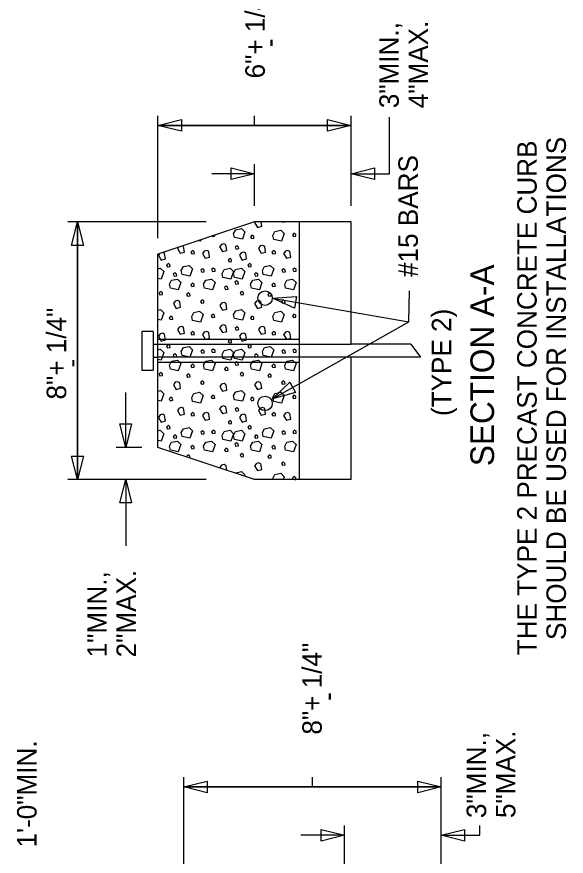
# Model space of a CAD drawing. Extents: x -0.8 to 7.7, y -0.5 to 10.5.
# Drawn here: x 2.329 to 4.582, y 3.18 to 6.622 of the extents above; entities that cross this region are included whole.
import ezdxf

# ---------------------------------------------------------------- set-up
doc = ezdxf.new("R2010")
doc.units = 0
doc.layers.add('Level 2', color=7, linetype='Continuous')
doc.layers.add('Level 3', color=7, linetype='Continuous')

msp = doc.modelspace()

# ---------------------------------------------------------------- linework, layer by layer
at = {"layer": 'Level 2'}
for p, q in [((2.9078, 5.7144), (2.9078, 6.216)), ((3.3038, 6.1764), (3.3038, 6.216)), ((3.6998, 5.8464), (3.6998, 6.216)), ((3.3038, 5.8464), (3.3038, 6.018)), ((3.1058, 5.7804), (2.5384, 5.7804)), ((3.3038, 5.7804), (2.9078, 5.6484)), ((3.6998, 5.7804), (3.3038, 5.7804)), ((3.4886, 4.7244), (3.4886, 5.7804)), ((3.6998, 5.278), (3.6998, 5.7804)), ((2.9078, 4.8564), (2.9078, 5.6484)), ((2.842, 5.3316), (2.842, 5.1732)), ((2.8882, 5.3316), (2.842, 5.3316)), ((2.8882, 5.3316), (2.8882, 5.1732)), ((2.8882, 5.2788), (2.9078, 5.2788)), ((3.4886, 5.2986), (2.9078, 5.2986)), ((2.9078, 5.2788), (3.4886, 5.2788)), ((3.4886, 5.2788), (3.6998, 5.2788)), ((3.9448, 5.2788), (3.6998, 5.2788)), ((3.9448, 5.2788), (3.9844, 5.226)), ((2.8882, 5.226), (2.9078, 5.226)), ((3.4886, 5.226), (2.9078, 5.226)), ((2.9078, 5.2062), (3.4886, 5.2062)), ((3.6998, 5.226), (3.4886, 5.226)), ((3.6998, 4.7244), (3.6998, 5.228)), ((3.9844, 5.226), (3.6998, 5.226)), ((2.842, 5.1732), (2.8882, 5.1732)), ((2.842, 4.8564), (2.7364, 4.8564)), ((3.3038, 4.7244), (2.9078, 4.8564)), ((3.1058, 4.7244), (2.5384, 4.7244)), ((3.6998, 4.7244), (3.3038, 4.7244)), ((3.0136, 2.9228), (3.0136, 3.5035)), ((3.5415, 3.4639), (3.5415, 3.5035)), ((4.0695, 3.134), (4.0695, 3.5035)), ((3.6735, 3.134), (3.6735, 3.3056))]:
    msp.add_line(p, q, dxfattribs=at)
for centre in [(3.3471, 5.4681), (3.3471, 5.0367)]:
    msp.add_circle(centre, 0.0297, dxfattribs=at)
at = {"layer": 'Level 3'}
for p, q in [((2.9079, 6.1764), (3.6999, 6.1764)), ((3.6999, 6.1764), (2.9079, 6.1764)), ((3.3039, 5.9784), (3.1289, 5.9784)), ((2.578, 4.7244), (2.578, 5.7804)), ((2.578, 5.7804), (2.578, 4.7244)), ((3.378, 5.4676), (3.9366, 5.3711)), ((2.776, 4.8564), (2.776, 5.0811)), ((2.7759, 4.7244), (2.7759, 4.4523)), ((3.0136, 3.4639), (4.0695, 3.4639)), ((4.0695, 3.4639), (3.0136, 3.4639)), ((3.6735, 3.2659), (3.4937, 3.2659))]:
    msp.add_line(p, q, dxfattribs=at)
for points in [[(3.0039, 6.1524), (2.9079, 6.1764), (3.0039, 6.2004)], [(3.6039, 6.2004), (3.6999, 6.1764), (3.6039, 6.1524)], [(3.2079, 6.0024), (3.3039, 5.9784), (3.2079, 5.9544)], [(3.7959, 5.9544), (3.6999, 5.9784), (3.7959, 6.0024)], [(2.554, 5.6844), (2.578, 5.7804), (2.602, 5.6844)], [(3.2219, 5.7163), (3.2183, 5.7326), (3.227, 5.7485), (3.2506, 5.7536), (3.2649, 5.7397), (3.2541, 5.7095)], [(3.291, 5.712), (3.3013, 5.7137), (3.3008, 5.7203), (3.2937, 5.726), (3.2869, 5.7198)], [(3.3829, 5.709), (3.3792, 5.7255), (3.3879, 5.7413), (3.4116, 5.7465), (3.4259, 5.7326), (3.4151, 5.7023)], [(3.4633, 5.7203), (3.4736, 5.7218), (3.4731, 5.7285), (3.4658, 5.7341), (3.4592, 5.728)], [(3.1722, 5.6592), (3.1901, 5.664), (3.1865, 5.6864), (3.1788, 5.691), (3.168, 5.6885), (3.1609, 5.6788)], [(3.229, 5.6695), (3.2393, 5.671), (3.2388, 5.6777), (3.2316, 5.6834), (3.225, 5.6772)], [(3.3316, 5.6526), (3.3495, 5.6572), (3.3459, 5.6798), (3.3382, 5.6844), (3.3275, 5.6819), (3.3203, 5.6722)], [(3.0471, 5.6495), (3.0574, 5.6512), (3.0569, 5.6578), (3.0496, 5.6635), (3.043, 5.6572)], [(3.1019, 5.6316), (3.12, 5.6363), (3.1163, 5.6587), (3.1085, 5.6635), (3.0978, 5.6609), (3.0907, 5.6512)], [(3.2537, 5.6244), (3.2716, 5.629), (3.2681, 5.6517), (3.2603, 5.6562), (3.2496, 5.6537), (3.2423, 5.6439)], [(3.3797, 5.6495), (3.39, 5.6512), (3.3895, 5.6578), (3.3824, 5.6635), (3.3756, 5.6572)], [(3.4347, 5.6316), (3.4525, 5.6363), (3.449, 5.6587), (3.4413, 5.6635), (3.4306, 5.6609), (3.4234, 5.6512)], [(2.9476, 5.5963), (2.9579, 5.5977), (2.9573, 5.6044), (2.9501, 5.6101), (2.9435, 5.6039)], [(3.1998, 5.6167), (3.2101, 5.6182), (3.2096, 5.6249), (3.2023, 5.6306), (3.1957, 5.6244)], [(3.2803, 5.5963), (3.2906, 5.5977), (3.2901, 5.6044), (3.2829, 5.6101), (3.2761, 5.6039)], [(3.0071, 5.565), (3.0034, 5.5813), (3.0121, 5.5972), (3.0359, 5.6023), (3.0501, 5.5886), (3.0394, 5.5584)], [(3.0875, 5.5746), (3.0978, 5.5762), (3.0973, 5.5829), (3.0901, 5.5886), (3.0834, 5.5824)], [(3.1322, 5.5773), (3.1424, 5.5788), (3.142, 5.5854), (3.1347, 5.5911), (3.128, 5.5849)], [(3.1747, 5.5531), (3.171, 5.5696), (3.1798, 5.5854), (3.2035, 5.5906), (3.2178, 5.5769), (3.2071, 5.5465)], [(3.2213, 5.5531), (3.2178, 5.5696), (3.2265, 5.5854), (3.2501, 5.5906), (3.2644, 5.5769), (3.2537, 5.5465)], [(3.3397, 5.565), (3.3362, 5.5813), (3.3449, 5.5972), (3.3685, 5.6023), (3.3829, 5.5886), (3.3721, 5.5584)], [(3.4203, 5.5746), (3.4306, 5.5762), (3.43, 5.5829), (3.4228, 5.5886), (3.4162, 5.5824)], [(3.4649, 5.5773), (3.475, 5.5788), (3.4745, 5.5854), (3.4675, 5.5911), (3.4608, 5.5849)], [(2.9589, 5.5091), (2.9554, 5.5255), (2.9641, 5.5414), (2.9876, 5.5465), (3.002, 5.5326), (2.9911, 5.5024)], [(2.9748, 5.5584), (2.9851, 5.5598), (2.9845, 5.5664), (2.9774, 5.5721), (2.9707, 5.5659)], [(3.0988, 5.5091), (3.0953, 5.5255), (3.104, 5.5414), (3.1275, 5.5465), (3.142, 5.5326), (3.1312, 5.5024)], [(3.2916, 5.5091), (3.288, 5.5255), (3.2967, 5.5414), (3.3203, 5.5465), (3.3346, 5.5326), (3.3239, 5.5024)], [(3.3074, 5.5584), (3.3177, 5.5598), (3.3172, 5.5664), (3.31, 5.5721), (3.3034, 5.5659)], [(3.4315, 5.5091), (3.4279, 5.5255), (3.4366, 5.5414), (3.4603, 5.5465), (3.4745, 5.5326), (3.4638, 5.5024)], [(3.0466, 5.5153), (3.0569, 5.5168), (3.0562, 5.5234), (3.0491, 5.5291), (3.0425, 5.5229)], [(3.1854, 5.5035), (3.1957, 5.5051), (3.1952, 5.5117), (3.1881, 5.5173), (3.1813, 5.5111)], [(3.2275, 5.5255), (3.2378, 5.5271), (3.2373, 5.5337), (3.2301, 5.5394), (3.2233, 5.5332)], [(3.3792, 5.5153), (3.3895, 5.5168), (3.389, 5.5234), (3.3819, 5.5291), (3.3751, 5.5229)], [(2.9163, 5.4818), (2.9266, 5.4835), (2.9261, 5.4901), (2.9189, 5.4958), (2.9123, 5.4896)], [(3.0297, 5.4757), (3.0398, 5.4773), (3.0394, 5.4841), (3.0322, 5.4896), (3.0256, 5.4835)], [(3.2491, 5.4818), (3.2594, 5.4835), (3.2588, 5.4901), (3.2516, 5.4958), (3.2448, 5.4896)], [(3.3623, 5.4757), (3.3726, 5.4773), (3.3721, 5.4841), (3.365, 5.4896), (3.3582, 5.4835)], [(3.4685, 5.4276), (3.378, 5.4676), (3.4767, 5.4749)], [(2.9831, 5.426), (3.0009, 5.4307), (2.9973, 5.4533), (2.9897, 5.4578), (2.9789, 5.4553), (2.9717, 5.4455)], [(3.0866, 5.4471), (3.0967, 5.4486), (3.0962, 5.4553), (3.0892, 5.4608), (3.0825, 5.4548)], [(3.1732, 5.4183), (3.1911, 5.4229), (3.1875, 5.4455), (3.1798, 5.4501), (3.1691, 5.4475), (3.1619, 5.4379)], [(3.3157, 5.426), (3.3337, 5.4307), (3.3301, 5.4533), (3.3223, 5.4578), (3.3116, 5.4553), (3.3044, 5.4455)], [(3.4192, 5.4471), (3.4295, 5.4486), (3.429, 5.4553), (3.4217, 5.4608), (3.4151, 5.4548)], [(3.0501, 5.3767), (3.0466, 5.3932), (3.0553, 5.4091), (3.0789, 5.4142), (3.0932, 5.4005), (3.0825, 5.3701)], [(3.2219, 5.384), (3.2183, 5.4005), (3.227, 5.4163), (3.2506, 5.4215), (3.2649, 5.4075), (3.2541, 5.3773)], [(3.3829, 5.3767), (3.3792, 5.3932), (3.3879, 5.4091), (3.4116, 5.4142), (3.4259, 5.4005), (3.4151, 5.3701)], [(2.9584, 5.3799), (2.9686, 5.3815), (2.9682, 5.3881), (2.9609, 5.3938), (2.9543, 5.3876)], [(3.1307, 5.3881), (3.141, 5.3897), (3.1404, 5.3963), (3.1332, 5.402), (3.1266, 5.3958)], [(3.291, 5.3799), (3.3013, 5.3815), (3.3008, 5.3881), (3.2937, 5.3938), (3.2869, 5.3876)], [(3.4633, 5.3881), (3.4736, 5.3897), (3.4731, 5.3963), (3.4658, 5.402), (3.4592, 5.3958)], [(2.9989, 5.3204), (3.0169, 5.325), (3.0132, 5.3477), (3.0055, 5.3522), (2.9948, 5.3497), (2.9876, 5.3399)], [(3.1722, 5.3271), (3.1901, 5.3317), (3.1865, 5.3543), (3.1788, 5.3589), (3.168, 5.3563), (3.1609, 5.3465)], [(3.229, 5.3374), (3.2393, 5.3389), (3.2388, 5.3455), (3.2316, 5.3511), (3.225, 5.3451)], [(3.3316, 5.3204), (3.3495, 5.325), (3.3459, 5.3477), (3.3382, 5.3522), (3.3275, 5.3497), (3.3203, 5.3399)], [(2.921, 5.2923), (2.9389, 5.2969), (2.9353, 5.3195), (2.9276, 5.3239), (2.9168, 5.3214), (2.9097, 5.3117)], [(3.0471, 5.3173), (3.0574, 5.3189), (3.0569, 5.3255), (3.0496, 5.3312), (3.043, 5.325)], [(3.1019, 5.2994), (3.12, 5.3041), (3.1163, 5.3266), (3.1085, 5.3312), (3.0978, 5.3287), (3.0907, 5.3189)], [(3.2537, 5.2923), (3.2716, 5.2969), (3.2681, 5.3195), (3.2603, 5.3239), (3.2496, 5.3214), (3.2423, 5.3117)], [(3.3797, 5.3173), (3.39, 5.3189), (3.3895, 5.3255), (3.3824, 5.3312), (3.3756, 5.325)], [(3.4347, 5.2994), (3.4525, 5.3041), (3.449, 5.3266), (3.4413, 5.3312), (3.4306, 5.3287), (3.4234, 5.3189)], [(2.9476, 5.2642), (2.9579, 5.2656), (2.9573, 5.2722), (2.9501, 5.2779), (2.9435, 5.2717)], [(3.0071, 5.2329), (3.0034, 5.2491), (3.0121, 5.2651), (3.0359, 5.2702), (3.0501, 5.2564), (3.0394, 5.2261)], [(3.1998, 5.2846), (3.2101, 5.2861), (3.2096, 5.2927), (3.2023, 5.2985), (3.1957, 5.2923)], [(3.2803, 5.2642), (3.2906, 5.2656), (3.2901, 5.2722), (3.2829, 5.2779), (3.2761, 5.2717)], [(3.3397, 5.2329), (3.3362, 5.2491), (3.3449, 5.2651), (3.3685, 5.2702), (3.3829, 5.2564), (3.3721, 5.2261)], [(2.9748, 5.2261), (2.9851, 5.2276), (2.9845, 5.2343), (2.9774, 5.2399), (2.9707, 5.2338)], [(3.0875, 5.2425), (3.0978, 5.2441), (3.0973, 5.2507), (3.0901, 5.2564), (3.0834, 5.2502)], [(3.1322, 5.2451), (3.1424, 5.2466), (3.142, 5.2533), (3.1347, 5.2589), (3.128, 5.2528)], [(3.1747, 5.221), (3.171, 5.2374), (3.1798, 5.2533), (3.2035, 5.2583), (3.2178, 5.2446), (3.2071, 5.2144)], [(3.2213, 5.221), (3.2178, 5.2374), (3.2265, 5.2533), (3.2501, 5.2583), (3.2644, 5.2446), (3.2537, 5.2144)], [(3.3074, 5.2261), (3.3177, 5.2276), (3.3172, 5.2343), (3.31, 5.2399), (3.3034, 5.2338)], [(3.4203, 5.2425), (3.4306, 5.2441), (3.43, 5.2507), (3.4228, 5.2564), (3.4162, 5.2502)], [(3.4649, 5.2451), (3.475, 5.2466), (3.4745, 5.2533), (3.4675, 5.2589), (3.4608, 5.2528)], [(2.9589, 5.1769), (2.9554, 5.1933), (2.9641, 5.2091), (2.9876, 5.2144), (3.002, 5.2005), (2.9911, 5.1703)], [(3.0466, 5.1831), (3.0569, 5.1846), (3.0562, 5.1913), (3.0491, 5.1968), (3.0425, 5.1908)], [(3.0988, 5.1769), (3.0953, 5.1933), (3.104, 5.2091), (3.1275, 5.2144), (3.142, 5.2005), (3.1312, 5.1703)], [(3.2275, 5.1933), (3.2378, 5.1949), (3.2373, 5.2016), (3.2301, 5.2071), (3.2233, 5.2011)], [(3.2916, 5.1769), (3.288, 5.1933), (3.2967, 5.2091), (3.3203, 5.2144), (3.3346, 5.2005), (3.3239, 5.1703)], [(3.3792, 5.1831), (3.3895, 5.1846), (3.389, 5.1913), (3.3819, 5.1968), (3.3751, 5.1908)], [(3.4315, 5.1769), (3.4279, 5.1933), (3.4366, 5.2091), (3.4603, 5.2144), (3.4745, 5.2005), (3.4638, 5.1703)], [(2.9163, 5.1497), (2.9266, 5.1513), (2.9261, 5.1579), (2.9189, 5.1636), (2.9123, 5.1574)], [(3.1854, 5.1712), (3.1957, 5.1728), (3.1952, 5.1795), (3.1881, 5.1851), (3.1813, 5.1789)], [(3.2491, 5.1497), (3.2594, 5.1513), (3.2588, 5.1579), (3.2516, 5.1636), (3.2448, 5.1574)], [(3.0297, 5.1435), (3.0398, 5.1451), (3.0394, 5.1518), (3.0322, 5.1574), (3.0256, 5.1513)], [(3.0866, 5.1149), (3.0967, 5.1164), (3.0962, 5.123), (3.0892, 5.1287), (3.0825, 5.1225)], [(3.3623, 5.1435), (3.3726, 5.1451), (3.3721, 5.1518), (3.365, 5.1574), (3.3582, 5.1513)], [(3.4192, 5.1149), (3.4295, 5.1164), (3.429, 5.123), (3.4217, 5.1287), (3.4151, 5.1225)], [(2.9831, 5.0939), (3.0009, 5.0985), (2.9973, 5.1211), (2.9897, 5.1256), (2.9789, 5.123), (2.9717, 5.1133)], [(3.1732, 5.0862), (3.1911, 5.0907), (3.1875, 5.1133), (3.1798, 5.118), (3.1691, 5.1154), (3.1619, 5.1056)], [(3.3157, 5.0939), (3.3337, 5.0985), (3.3301, 5.1211), (3.3223, 5.1256), (3.3116, 5.123), (3.3044, 5.1133)], [(3.4728, 5.0815), (3.3774, 5.0551), (3.4492, 5.1233)], [(2.9584, 5.0477), (2.9686, 5.0493), (2.9682, 5.056), (2.9609, 5.0615), (2.9543, 5.0555)], [(3.0501, 5.0446), (3.0466, 5.061), (3.0553, 5.077), (3.0789, 5.082), (3.0932, 5.0683), (3.0825, 5.038)], [(3.1307, 5.056), (3.141, 5.0574), (3.1404, 5.0642), (3.1332, 5.0697), (3.1266, 5.0635)], [(3.2219, 5.0518), (3.2183, 5.0683), (3.227, 5.0841), (3.2506, 5.0893), (3.2649, 5.0754), (3.2541, 5.0452)], [(3.291, 5.0477), (3.3013, 5.0493), (3.3008, 5.056), (3.2937, 5.0615), (3.2869, 5.0555)], [(3.3829, 5.0446), (3.3792, 5.061), (3.3879, 5.077), (3.4116, 5.082), (3.4259, 5.0683), (3.4151, 5.038)], [(3.4633, 5.056), (3.4736, 5.0574), (3.4731, 5.0642), (3.4658, 5.0697), (3.4592, 5.0635)], [(3.1722, 4.9949), (3.1901, 4.9995), (3.1865, 5.0222), (3.1788, 5.0267), (3.168, 5.0242), (3.1609, 5.0144)], [(2.921, 4.9602), (2.9389, 4.9646), (2.9353, 4.9872), (2.9276, 4.9918), (2.9168, 4.9892), (2.9097, 4.9794)], [(2.9989, 4.9883), (3.0169, 4.9929), (3.0132, 5.0155), (3.0055, 5.02), (2.9948, 5.0174), (2.9876, 5.0077)], [(3.0471, 4.9852), (3.0574, 4.9867), (3.0569, 4.9934), (3.0496, 4.999), (3.043, 4.9929)], [(3.1019, 4.9672), (3.12, 4.9719), (3.1163, 4.9945), (3.1085, 4.999), (3.0978, 4.9965), (3.0907, 4.9867)], [(3.229, 5.0052), (3.2393, 5.0068), (3.2388, 5.0134), (3.2316, 5.019), (3.225, 5.013)], [(3.2537, 4.9602), (3.2716, 4.9646), (3.2681, 4.9872), (3.2603, 4.9918), (3.2496, 4.9892), (3.2423, 4.9794)], [(3.3316, 4.9883), (3.3495, 4.9929), (3.3459, 5.0155), (3.3382, 5.02), (3.3275, 5.0174), (3.3203, 5.0077)], [(3.3797, 4.9852), (3.39, 4.9867), (3.3895, 4.9934), (3.3824, 4.999), (3.3756, 4.9929)], [(3.4347, 4.9672), (3.4525, 4.9719), (3.449, 4.9945), (3.4413, 4.999), (3.4306, 4.9965), (3.4234, 4.9867)], [(3.1998, 4.9524), (3.2101, 4.954), (3.2096, 4.9606), (3.2023, 4.9662), (3.1957, 4.9602)], [(2.8, 4.9524), (2.776, 4.8564), (2.752, 4.9524)], [(2.9476, 4.9319), (2.9579, 4.9334), (2.9573, 4.9401), (2.9501, 4.9456), (2.9435, 4.9396)], [(3.0071, 4.9006), (3.0034, 4.917), (3.0121, 4.9328), (3.0359, 4.9381), (3.0501, 4.9241), (3.0394, 4.8939)], [(3.0875, 4.9104), (3.0978, 4.9118), (3.0973, 4.9186), (3.0901, 4.9241), (3.0834, 4.918)], [(3.1322, 4.9129), (3.1424, 4.9144), (3.142, 4.9211), (3.1347, 4.9266), (3.128, 4.9206)], [(3.1747, 4.8889), (3.171, 4.9051), (3.1798, 4.9211), (3.2035, 4.9262), (3.2178, 4.9124), (3.2071, 4.8821)], [(3.2213, 4.8889), (3.2178, 4.9051), (3.2265, 4.9211), (3.2501, 4.9262), (3.2644, 4.9124), (3.2537, 4.8821)], [(3.2803, 4.9319), (3.2906, 4.9334), (3.2901, 4.9401), (3.2829, 4.9456), (3.2761, 4.9396)], [(3.3397, 4.9006), (3.3362, 4.917), (3.3449, 4.9328), (3.3685, 4.9381), (3.3829, 4.9241), (3.3721, 4.8939)], [(3.4203, 4.9104), (3.4306, 4.9118), (3.43, 4.9186), (3.4228, 4.9241), (3.4162, 4.918)], [(3.4649, 4.9129), (3.475, 4.9144), (3.4745, 4.9211), (3.4675, 4.9266), (3.4608, 4.9206)], [(2.9748, 4.8939), (2.9851, 4.8955), (2.9845, 4.9021), (2.9774, 4.9078), (2.9707, 4.9015)], [(3.3074, 4.8939), (3.3177, 4.8955), (3.3172, 4.9021), (3.31, 4.9078), (3.3034, 4.9015)], [(2.9589, 4.8448), (2.9554, 4.8612), (2.9641, 4.877), (2.9876, 4.8821), (3.002, 4.8683), (2.9911, 4.8381)], [(3.0466, 4.8509), (3.0569, 4.8523), (3.0562, 4.859), (3.0491, 4.8646), (3.0425, 4.8585)], [(3.0988, 4.8448), (3.0953, 4.8612), (3.104, 4.877), (3.1275, 4.8821), (3.142, 4.8683), (3.1312, 4.8381)], [(3.1854, 4.8391), (3.1957, 4.8406), (3.1952, 4.8473), (3.1881, 4.8528), (3.1813, 4.8468)], [(3.2275, 4.8612), (3.2378, 4.8626), (3.2373, 4.8693), (3.2301, 4.8749), (3.2233, 4.8688)], [(3.2916, 4.8448), (3.288, 4.8612), (3.2967, 4.877), (3.3203, 4.8821), (3.3346, 4.8683), (3.3239, 4.8381)], [(3.3792, 4.8509), (3.3895, 4.8523), (3.389, 4.859), (3.3819, 4.8646), (3.3751, 4.8585)], [(3.4315, 4.8448), (3.4279, 4.8612), (3.4366, 4.877), (3.4603, 4.8821), (3.4745, 4.8683), (3.4638, 4.8381)], [(2.602, 4.8204), (2.578, 4.7244), (2.554, 4.8204)], [(3.2491, 4.8176), (3.2594, 4.819), (3.2588, 4.8258), (3.2516, 4.8313), (3.2448, 4.8253)], [(3.3623, 4.8114), (3.3726, 4.813), (3.3721, 4.8196), (3.365, 4.8253), (3.3582, 4.819)], [(3.3157, 4.7618), (3.3337, 4.7662), (3.3301, 4.7888), (3.3223, 4.7934), (3.3116, 4.7908), (3.3044, 4.7812)], [(3.4192, 4.7827), (3.4295, 4.7842), (3.429, 4.7908), (3.4217, 4.7965), (3.4151, 4.7903)], [(2.7519, 4.6284), (2.7759, 4.7244), (2.7999, 4.6284)], [(3.1096, 3.4399), (3.0136, 3.4639), (3.1096, 3.4879)], [(3.9735, 3.4879), (4.0695, 3.4639), (3.9735, 3.4399)], [(3.5775, 3.2899), (3.6735, 3.2659), (3.5775, 3.2419)], [(4.1655, 3.2419), (4.0695, 3.2659), (4.1655, 3.2899)]]:
    msp.add_lwpolyline(points, close=True, dxfattribs=at)
for points in [[(3.6999, 5.9784), (3.8582, 5.9784), (3.8582, 6.2103)], [(3.3063, 5.7804), (3.3044, 5.7778), (3.3157, 5.7582), (3.3337, 5.7628), (3.3309, 5.7804)], [(3.4187, 5.7804), (3.4192, 5.7792), (3.4266, 5.7804)], [(3.1296, 5.7222), (3.1307, 5.7203), (3.141, 5.7218), (3.1406, 5.726)], [(2.9903, 5.6759), (2.9876, 5.6722), (2.9989, 5.6526), (3.0169, 5.6572), (3.0132, 5.6798), (3.0093, 5.6822)], [(3.0842, 5.7071), (3.0825, 5.7023), (3.0747, 5.704)], [(2.9146, 5.6506), (2.9097, 5.6439), (2.921, 5.6244), (2.9389, 5.629), (2.9353, 5.6517), (2.929, 5.6554)], [(2.9078, 5.5886), (2.9173, 5.5906), (2.9317, 5.5769), (2.921, 5.5465), (2.9078, 5.5491)], [(3.3774, 5.0551), (3.9366, 5.3711), (3.9399, 5.4986)], [(2.9078, 5.4193), (2.9179, 5.4215), (2.9323, 5.4075), (2.9216, 5.3773), (2.9078, 5.3802)], [(2.9078, 5.2564), (2.9173, 5.2583), (2.9317, 5.2446), (2.921, 5.2144), (2.9078, 5.217)], [(2.9078, 5.0871), (2.9179, 5.0893), (2.9323, 5.0754), (2.9216, 5.0452), (2.9078, 5.0479)], [(2.9078, 4.9241), (2.9173, 4.9262), (2.9317, 4.9124), (2.921, 4.8821), (2.9078, 4.8849)], [(3.0388, 4.8127), (3.0398, 4.813), (3.0394, 4.8196), (3.0322, 4.8253), (3.0256, 4.819), (3.0268, 4.8168)], [(3.0903, 4.7956), (3.0892, 4.7965), (3.0887, 4.7961)], [(3.1906, 4.7622), (3.1875, 4.7812), (3.1798, 4.7858), (3.1691, 4.7833), (3.1619, 4.7735), (3.1631, 4.7714)], [(3.2261, 4.7503), (3.227, 4.752), (3.2506, 4.757), (3.2649, 4.7433), (3.2631, 4.738)], [(3.3803, 4.7244), (3.3792, 4.7289), (3.3879, 4.7447), (3.4116, 4.7499), (3.4259, 4.736), (3.4217, 4.7244)], [(3.2971, 4.7266), (3.2937, 4.7294), (3.2924, 4.7282)], [(3.4679, 4.7244), (3.4736, 4.7252), (3.4731, 4.7319), (3.4658, 4.7375), (3.4592, 4.7314), (3.463, 4.7244)], [(4.0695, 3.2659), (4.2279, 3.266), (4.2279, 3.3056)]]:
    msp.add_lwpolyline(points, dxfattribs=at)

# ---------------------------------------------------------------- texts
for s, height, p in [('6"+ 1/4"', 0.08, (3.3463, 6.3689)), ('3"MIN.,', 0.08, (3.8957, 6.2468)), ('4"MAX.', 0.08, (4.0156, 6.2468)), ('-', 0.08, (3.4049, 6.4966)), ('THE TYPE 2 PRECAST CONCRETE CURB', 0.08, (4.4613, 4.0042)), ('SHOULD BE USED FOR INSTALLATIONS', 0.08, (4.5813, 4.0666)), ('#15 BARS', 0.08, (3.974, 5.555)), ('SECTION A-A', 0.0968, (4.2864, 4.7793)), ('8"+ 1/4"', 0.08, (2.5317, 5.0525)), ('(TYPE 2)', 0.08, (4.1109, 4.9848)), ('-', 0.08, (2.5919, 5.1831)), ('1"MIN.,', 0.08, (2.698, 3.9953)), ('2"MAX.', 0.08, (2.8179, 3.9953)), ('8"+ 1/4"', 0.08, (3.5798, 3.6787)), ('-', 0.08, (3.644, 3.8166)), ('5"MAX.', 0.08, (4.3739, 3.3364)), ('3"MIN.,', 0.08, (4.254, 3.3364)), ('1\'-0"MIN.', 0.08, (2.4102, 3.2159))]:
    msp.add_text(s, height=height, rotation=90, dxfattribs=at).set_placement(p)

doc.saveas('drawing.dxf')
